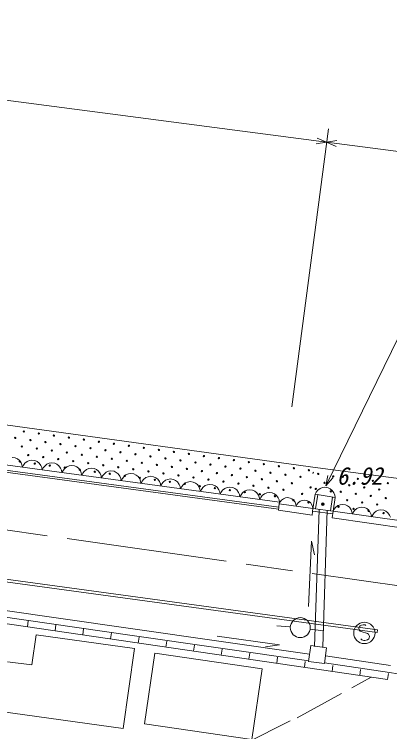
# Model space of a CAD drawing. Units: millimetres, scale not verified. Extents: x 40000 to 680000, y 20000 to 380000.
# Drawn here: x 161240 to 189277, y 262016 to 315591 of the extents above; entities that cross this region are included whole.
import ezdxf
from ezdxf.enums import TextEntityAlignment as Align

# ---------------------------------------------------------------- set-up
doc = ezdxf.new("R2010")
doc.units = ezdxf.units.MM
doc.header["$LTSCALE"] = 1000
doc.linetypes.add('CHAIN', pattern=[18.5, 12, -1.5, 3.5, -1.5])
doc.layers.add('S-BGD', color=7, linetype='Continuous', lineweight=13)
doc.styles.add('ＭＳ ゴシック', font='')
doc.styles.get('ＭＳ ゴシック').set_extended_font_data('MS Gothic')

msp = doc.modelspace()

# ---------------------------------------------------------------- linework, layer by layer
at = {"layer": 'S-BGD'}
for p, q in [((111719, 315591), (184570, 306042)), ((184700, 307034), (181980, 286288)), ((184570, 306042), (183798, 305928)), ((183854, 306353), (184570, 306042)), ((184570, 306042), (185341, 306157)), ((185285, 305731), (184570, 306042)), ((184570, 306042), (234360, 299516)), ((184516, 280387), (190597, 292846)), ((183918, 281719), (133475, 288659)), ((181045, 279147), (133777, 285585)), ((180976, 278641), (153488, 282353)), ((153508, 282502), (180996, 278789)), ((161303, 282468), (161074, 282499)), ((161469, 282389), (161303, 282468)), ((161619, 282278), (161469, 282389)), ((161741, 282096), (161619, 282278)), ((161810, 281940), (161741, 282096)), ((161843, 281763), (161810, 281940)), ((161925, 281924), (161843, 281763)), ((162029, 282057), (161925, 281924)), ((162195, 282200), (162029, 282057)), ((162370, 282266), (162195, 282200)), ((162551, 282298), (162370, 282266)), ((162780, 282267), (162551, 282298)), ((162946, 282188), (162780, 282267)), ((163096, 282077), (162946, 282188)), ((163218, 281895), (163096, 282077)), ((163287, 281739), (163218, 281895)), ((163506, 281856), (163402, 281723)), ((163673, 281999), (163506, 281856)), ((163847, 282065), (163673, 281999)), ((164028, 282097), (163847, 282065)), ((164257, 282066), (164028, 282097)), ((164423, 281987), (164257, 282066)), ((164574, 281876), (164423, 281987)), ((164695, 281694), (164574, 281876)), ((165324, 281864), (165150, 281797)), ((165505, 281896), (165324, 281864)), ((165734, 281864), (165505, 281896)), ((165900, 281785), (165734, 281864)), ((163320, 281561), (163287, 281739)), ((163402, 281723), (163320, 281561)), ((164765, 281538), (164695, 281694)), ((164797, 281360), (164765, 281538)), ((164879, 281522), (164797, 281360)), ((164984, 281655), (164879, 281522)), ((165150, 281797), (164984, 281655)), ((166051, 281675), (165900, 281785)), ((166173, 281493), (166051, 281675)), ((166242, 281336), (166173, 281493)), ((166274, 281159), (166242, 281336)), ((166356, 281321), (166274, 281159)), ((166461, 281453), (166356, 281321)), ((166627, 281596), (166461, 281453)), ((166801, 281663), (166627, 281596)), ((166982, 281694), (166801, 281663)), ((167211, 281663), (166982, 281694)), ((167377, 281584), (167211, 281663)), ((167528, 281473), (167377, 281584)), ((167650, 281291), (167528, 281473)), ((167719, 281135), (167650, 281291)), ((168104, 281395), (167938, 281252)), ((168278, 281461), (168104, 281395)), ((168460, 281493), (168278, 281461)), ((168689, 281462), (168460, 281493)), ((168855, 281383), (168689, 281462)), ((169005, 281272), (168855, 281383)), ((169127, 281090), (169005, 281272)), ((169937, 281292), (169756, 281260)), ((170166, 281261), (169937, 281292)), ((217287, 277262), (183918, 281719)), ((167751, 280958), (167719, 281135)), ((167833, 281120), (167751, 280958)), ((167938, 281252), (167833, 281120)), ((169196, 280934), (169127, 281090)), ((169228, 280757), (169196, 280934)), ((169310, 280918), (169228, 280757)), ((169415, 281051), (169310, 280918)), ((169581, 281194), (169415, 281051)), ((169756, 281260), (169581, 281194)), ((170332, 281182), (170166, 281261)), ((170482, 281071), (170332, 281182)), ((170604, 280889), (170482, 281071)), ((170673, 280733), (170604, 280889)), ((170892, 280850), (170787, 280717)), ((171058, 280993), (170892, 280850)), ((171233, 281059), (171058, 280993)), ((171414, 281091), (171233, 281059)), ((171643, 281060), (171414, 281091)), ((171809, 280981), (171643, 281060)), ((171959, 280870), (171809, 280981)), ((172081, 280688), (171959, 280870)), ((172535, 280791), (172369, 280649)), ((172710, 280858), (172535, 280791)), ((172891, 280890), (172710, 280858)), ((173120, 280858), (172891, 280890)), ((173286, 280779), (173120, 280858)), ((173436, 280669), (173286, 280779)), ((184516, 280387), (184653, 281154)), ((185039, 280966), (184516, 280387)), ((170705, 280555), (170673, 280733)), ((170787, 280717), (170705, 280555)), ((172150, 280532), (172081, 280688)), ((172182, 280354), (172150, 280532)), ((172265, 280516), (172182, 280354)), ((172369, 280649), (172265, 280516)), ((173558, 280487), (173436, 280669)), ((173627, 280331), (173558, 280487)), ((173659, 280153), (173627, 280331)), ((173742, 280315), (173659, 280153)), ((173846, 280447), (173742, 280315)), ((174012, 280590), (173846, 280447)), ((174187, 280657), (174012, 280590)), ((174368, 280688), (174187, 280657)), ((174597, 280657), (174368, 280688)), ((174763, 280578), (174597, 280657)), ((174913, 280468), (174763, 280578)), ((175035, 280285), (174913, 280468)), ((175104, 280129), (175035, 280285)), ((175323, 280246), (175219, 280114)), ((175489, 280389), (175323, 280246)), ((175664, 280456), (175489, 280389)), ((175845, 280487), (175664, 280456)), ((176074, 280456), (175845, 280487)), ((176240, 280377), (176074, 280456)), ((176390, 280266), (176240, 280377)), ((176512, 280084), (176390, 280266)), ((177141, 280254), (176967, 280188)), ((177322, 280286), (177141, 280254)), ((177551, 280255), (177322, 280286)), ((177717, 280176), (177551, 280255)), ((184258, 280248), (184077, 280186)), ((184443, 280275), (184258, 280248)), ((184676, 280235), (184443, 280275)), ((184842, 280149), (184676, 280235)), ((175137, 279952), (175104, 280129)), ((175219, 280114), (175137, 279952)), ((176581, 279928), (176512, 280084)), ((176614, 279751), (176581, 279928)), ((176696, 279913), (176614, 279751)), ((176800, 280045), (176696, 279913)), ((176967, 280188), (176800, 280045)), ((177868, 280065), (177717, 280176)), ((177989, 279883), (177868, 280065)), ((178059, 279727), (177989, 279883)), ((178091, 279550), (178059, 279727)), ((178173, 279711), (178091, 279550)), ((178278, 279844), (178173, 279711)), ((178444, 279987), (178278, 279844)), ((178618, 280053), (178444, 279987)), ((178799, 280085), (178618, 280053)), ((179028, 280054), (178799, 280085)), ((179194, 279975), (179028, 280054)), ((179345, 279864), (179194, 279975)), ((179467, 279682), (179345, 279864)), ((179536, 279526), (179467, 279682)), ((179921, 279785), (179755, 279643)), ((180095, 279852), (179921, 279785)), ((180276, 279884), (180095, 279852)), ((180505, 279853), (180276, 279884)), ((180671, 279774), (180505, 279853)), ((180822, 279663), (180671, 279774)), ((183703, 279752), (183520, 278483)), ((183793, 279914), (183703, 279752)), ((183703, 279752), (185203, 279499)), ((183747, 278652), (183901, 279724)), ((183903, 280046), (183793, 279914)), ((184077, 280186), (183903, 280046)), ((184992, 280032), (184842, 280149)), ((185110, 279842), (184992, 280032)), ((185175, 279681), (185110, 279842)), ((185203, 279499), (185175, 279681)), ((179568, 279348), (179536, 279526)), ((179650, 279510), (179568, 279348)), ((179755, 279643), (179650, 279510)), ((180944, 279481), (180822, 279663)), ((181013, 279325), (180944, 279481)), ((181045, 279147), (181013, 279325)), ((181102, 279181), (181031, 279043)), ((181045, 279147), (181031, 279043)), ((181192, 279293), (181102, 279181)), ((181335, 279414), (181192, 279293)), ((181484, 279470), (181335, 279414)), ((181639, 279496), (181484, 279470)), ((181834, 279467), (181639, 279496)), ((181975, 279399), (181834, 279467)), ((182103, 279303), (181975, 279399)), ((182206, 279147), (182103, 279303)), ((182263, 279014), (182206, 279147)), ((182594, 279233), (182451, 279112)), ((182743, 279288), (182594, 279233)), ((182898, 279314), (182743, 279288)), ((183093, 279286), (182898, 279314)), ((183234, 279218), (183093, 279286)), ((183362, 279122), (183234, 279218)), ((185006, 279532), (184857, 278500)), ((185054, 278473), (185203, 279499)), ((181031, 279043), (180963, 278548)), ((181031, 279043), (183549, 278681)), ((182290, 278862), (182263, 279014)), ((182361, 279000), (182290, 278862)), ((182451, 279112), (182361, 279000)), ((183465, 278966), (183362, 279122)), ((183522, 278832), (183465, 278966)), ((183549, 278681), (183478, 278186)), ((183549, 278681), (183522, 278832)), ((183549, 278681), (185054, 278473)), ((185135, 278630), (185054, 278473)), ((185238, 278758), (185135, 278630)), ((185400, 278896), (185238, 278758)), ((185571, 278960), (185400, 278896)), ((185747, 278990), (185571, 278960)), ((185970, 278958), (185747, 278990)), ((186131, 278880), (185970, 278958)), ((186276, 278772), (186131, 278880)), ((186394, 278594), (186276, 278772)), ((186460, 278442), (186394, 278594)), ((186837, 278692), (186674, 278554)), ((187007, 278756), (186837, 278692)), ((187183, 278786), (187007, 278756)), ((187406, 278754), (187183, 278786)), ((187567, 278676), (187406, 278754)), ((187713, 278568), (187567, 278676)), ((180963, 278548), (183478, 278186)), ((183521, 278483), (185027, 278275)), ((183675, 268371), (184002, 278586)), ((184602, 278567), (184275, 268351)), ((185054, 278473), (184984, 277978)), ((203726, 275821), (185054, 278473)), ((186491, 278269), (186460, 278442)), ((186572, 278426), (186491, 278269)), ((186674, 278554), (186572, 278426)), ((187830, 278390), (187713, 278568)), ((187897, 278238), (187830, 278390)), ((187927, 278065), (187897, 278238)), ((188008, 278222), (187927, 278065)), ((188110, 278350), (188008, 278222)), ((188273, 278488), (188110, 278350)), ((188443, 278552), (188273, 278488)), ((188619, 278582), (188443, 278552)), ((188842, 278550), (188619, 278582)), ((189003, 278472), (188842, 278550)), ((189149, 278364), (189003, 278472)), ((189267, 278186), (189149, 278364)), ((189333, 278034), (189267, 278186)), ((203656, 275326), (184984, 277978)), ((183204, 271354), (183431, 276243)), ((183431, 276243), (183672, 275231)), ((147370, 275013), (188341, 269424)), ((147385, 275213), (188368, 269622)), ((152109, 272289), (169929, 269715)), ((169858, 269220), (152041, 271793)), ((189114, 265914), (151884, 271358)), ((162214, 269847), (162280, 270293)), ((164349, 269990), (164284, 269544)), ((166353, 269242), (166418, 269688)), ((169929, 269715), (183298, 267807)), ((181854, 269839), (180856, 269912)), ((183344, 269680), (184335, 269542)), ((187011, 269827), (186984, 269729)), ((186984, 269729), (187004, 269639)), ((187004, 269639), (187023, 269582)), ((187081, 269908), (187011, 269827)), ((187023, 269582), (187075, 269513)), ((187075, 269513), (187140, 269485)), ((187174, 269962), (187081, 269908)), ((187140, 269485), (187627, 269354)), ((187294, 269994), (187174, 269962)), ((187379, 270000), (187294, 269994)), ((187444, 269989), (187379, 270000)), ((187499, 269954), (187444, 269989)), ((188341, 269424), (188368, 269622)), ((162871, 269242), (162539, 266997)), ((170207, 268216), (162871, 269242)), ((162871, 269242), (170207, 268216)), ((168487, 269385), (168422, 268939)), ((183230, 267311), (169858, 269220)), ((170491, 268637), (170556, 269082)), ((176382, 269137), (181043, 268511)), ((187194, 268882), (187116, 268957)), ((187627, 269354), (187692, 269297)), ((187692, 269297), (187749, 269209)), ((187758, 269033), (187723, 268949)), ((187749, 269209), (187766, 269114)), ((187766, 269114), (187758, 269033)), ((172626, 268780), (172560, 268334)), ((174630, 268032), (174695, 268477)), ((181043, 268511), (180014, 268359)), ((183385, 268442), (183222, 267256)), ((184565, 268280), (183385, 268442)), ((187272, 268841), (187194, 268882)), ((187354, 268826), (187272, 268841)), ((187435, 268835), (187354, 268826)), ((187612, 268883), (187435, 268835)), ((187723, 268949), (187612, 268883)), ((169371, 262243), (170207, 268216)), ((171739, 267881), (170960, 262603)), ((179763, 266698), (171739, 267881)), ((176764, 268175), (176699, 267729)), ((184403, 267094), (184565, 268280)), ((178768, 267426), (178833, 267872)), ((180902, 267570), (180837, 267124)), ((184483, 267681), (189338, 266967)), ((162539, 266997), (160740, 267229)), ((182906, 266821), (182971, 267267)), ((183222, 267256), (184403, 267094)), ((184410, 267146), (189258, 266433)), ((185041, 266965), (184976, 266519)), ((178984, 261419), (179763, 266698)), ((187045, 266216), (187110, 266662)), ((189179, 266359), (189114, 265914)), ((189258, 266433), (196209, 265385)), ((186441, 265294), (187896, 266092)), ((182363, 263056), (185678, 264874)), ((169371, 262243), (160221, 263524)), ((170960, 262603), (178984, 261419)), ((178541, 261166), (181845, 262817))]:
    msp.add_line(p, q, dxfattribs=at)
at = {"layer": 'S-BGD', "linetype": 'CHAIN'}
msp.add_line((146866, 279049), (222112, 268323), dxfattribs=at)
at = {"layer": 'S-BGD'}
for centre, radius in [((161314, 283951), 49.8), ((161951, 284435), 49.8), ((163072, 284283), 49.8), ((164193, 284130), 49.8), ((165314, 283977), 49.8), ((162435, 283798), 49.8), ((163556, 283646), 49.8), ((164677, 283493), 49.8), ((166435, 283824), 49.8), ((167556, 283672), 49.8), ((168677, 283519), 49.8), ((169798, 283366), 49.8), ((161798, 283314), 49.8), ((162919, 283161), 49.8), ((164040, 283009), 49.8), ((165161, 282856), 49.8), ((165798, 283340), 49.8), ((166919, 283188), 49.8), ((168040, 283035), 49.8), ((169161, 282882), 49.8), ((170919, 283214), 49.8), ((172040, 283061), 49.8), ((173161, 282908), 49.8), ((162282, 282677), 49.8), ((163403, 282525), 49.8), ((164524, 282372), 49.8), ((166282, 282703), 49.8), ((167403, 282551), 49.8), ((168524, 282398), 49.8), ((170282, 282730), 49.8), ((171403, 282577), 49.8), ((172524, 282424), 49.8), ((174282, 282756), 49.8), ((175403, 282603), 49.8), ((176524, 282450), 49.8), ((177645, 282298), 49.8), ((161645, 282193), 49.8), ((162766, 282040), 49.8), ((163887, 281888), 49.8), ((165645, 282219), 49.8), ((166766, 282067), 49.8), ((167887, 281914), 49.8), ((169008, 281761), 49.8), ((169645, 282245), 49.8), ((170766, 282093), 49.8), ((171887, 281940), 49.8), ((173008, 281787), 49.8), ((173645, 282271), 49.8), ((174766, 282119), 49.8), ((175887, 281966), 49.8), ((177008, 281813), 49.8), ((178766, 282145), 49.8), ((179887, 281992), 49.8), ((181008, 281840), 49.8), ((165008, 281735), 49.8), ((166129, 281582), 49.8), ((167250, 281430), 49.8), ((168371, 281277), 49.8), ((170129, 281609), 49.8), ((171250, 281456), 49.8), ((172371, 281303), 49.8), ((174129, 281635), 49.8), ((175250, 281482), 49.8), ((176371, 281329), 49.8), ((178129, 281661), 49.8), ((179250, 281508), 49.8), ((180371, 281355), 49.8), ((182129, 281687), 49.8), ((183250, 281534), 49.8), ((183948, 281264), 49.8), ((169492, 281124), 49.8), ((170613, 280972), 49.8), ((171734, 280819), 49.8), ((173492, 281150), 49.8), ((174613, 280998), 49.8), ((175734, 280845), 49.8), ((176855, 280692), 49.8), ((177492, 281177), 49.8), ((178613, 281024), 49.8), ((179734, 280871), 49.8), ((180855, 280719), 49.8), ((181492, 281203), 49.8), ((182613, 281050), 49.8), ((185063, 281075), 49.8), ((185782, 281059), 49.8), ((186902, 280900), 49.8), ((188022, 280741), 49.8), ((172855, 280666), 49.8), ((173977, 280514), 49.8), ((175098, 280361), 49.8), ((176219, 280208), 49.8), ((177976, 280540), 49.8), ((179097, 280387), 49.8), ((180218, 280234), 49.8), ((181976, 280566), 49.8), ((183371, 280254), 49.8), ((184411, 280612), 49.8), ((186263, 280419), 49.8), ((187383, 280260), 49.8), ((189142, 280582), 49.8), ((177340, 280056), 49.8), ((178461, 279903), 49.8), ((179582, 279750), 49.8), ((181339, 280082), 49.8), ((182731, 279774), 49.8), ((183759, 280148), 49.8), ((184875, 279960), 49.8), ((185623, 279939), 49.8), ((186743, 279780), 49.8), ((187863, 279621), 49.8), ((188503, 280101), 49.8), ((180703, 279597), 49.8), ((182090, 279295), 49.8), ((183210, 279134), 49.8), ((186103, 279299), 49.8), ((187224, 279140), 49.8), ((188983, 279462), 49.8), ((184283, 279012), 100), ((184283, 279012), 87.5), ((184283, 279012), 75), ((184283, 279012), 62.5), ((184283, 279012), 50), ((184283, 279012), 37.5), ((184283, 279012), 25), ((184283, 279012), 12.5), ((185464, 278819), 49.8), ((186584, 278659), 49.8), ((188344, 278981), 49.8), ((187704, 278500), 49.8), ((188824, 278341), 49.8), ((182602, 269784), 746), ((187393, 269391), 796)]:
    msp.add_circle(centre, radius, dxfattribs=at)
msp.add_arc((183532, 281373), 49.8, 232.7658, 32.8853, dxfattribs=at)

# ---------------------------------------------------------------- texts
at = {"layer": 'S-BGD', "style": 'ＭＳ ゴシック', "oblique": 15, "width": 0.95}
msp.add_text('6.92', height=1320, dxfattribs=at).set_placement((185310, 280063), align=Align.BOTTOM_LEFT)

doc.saveas('drawing.dxf')
